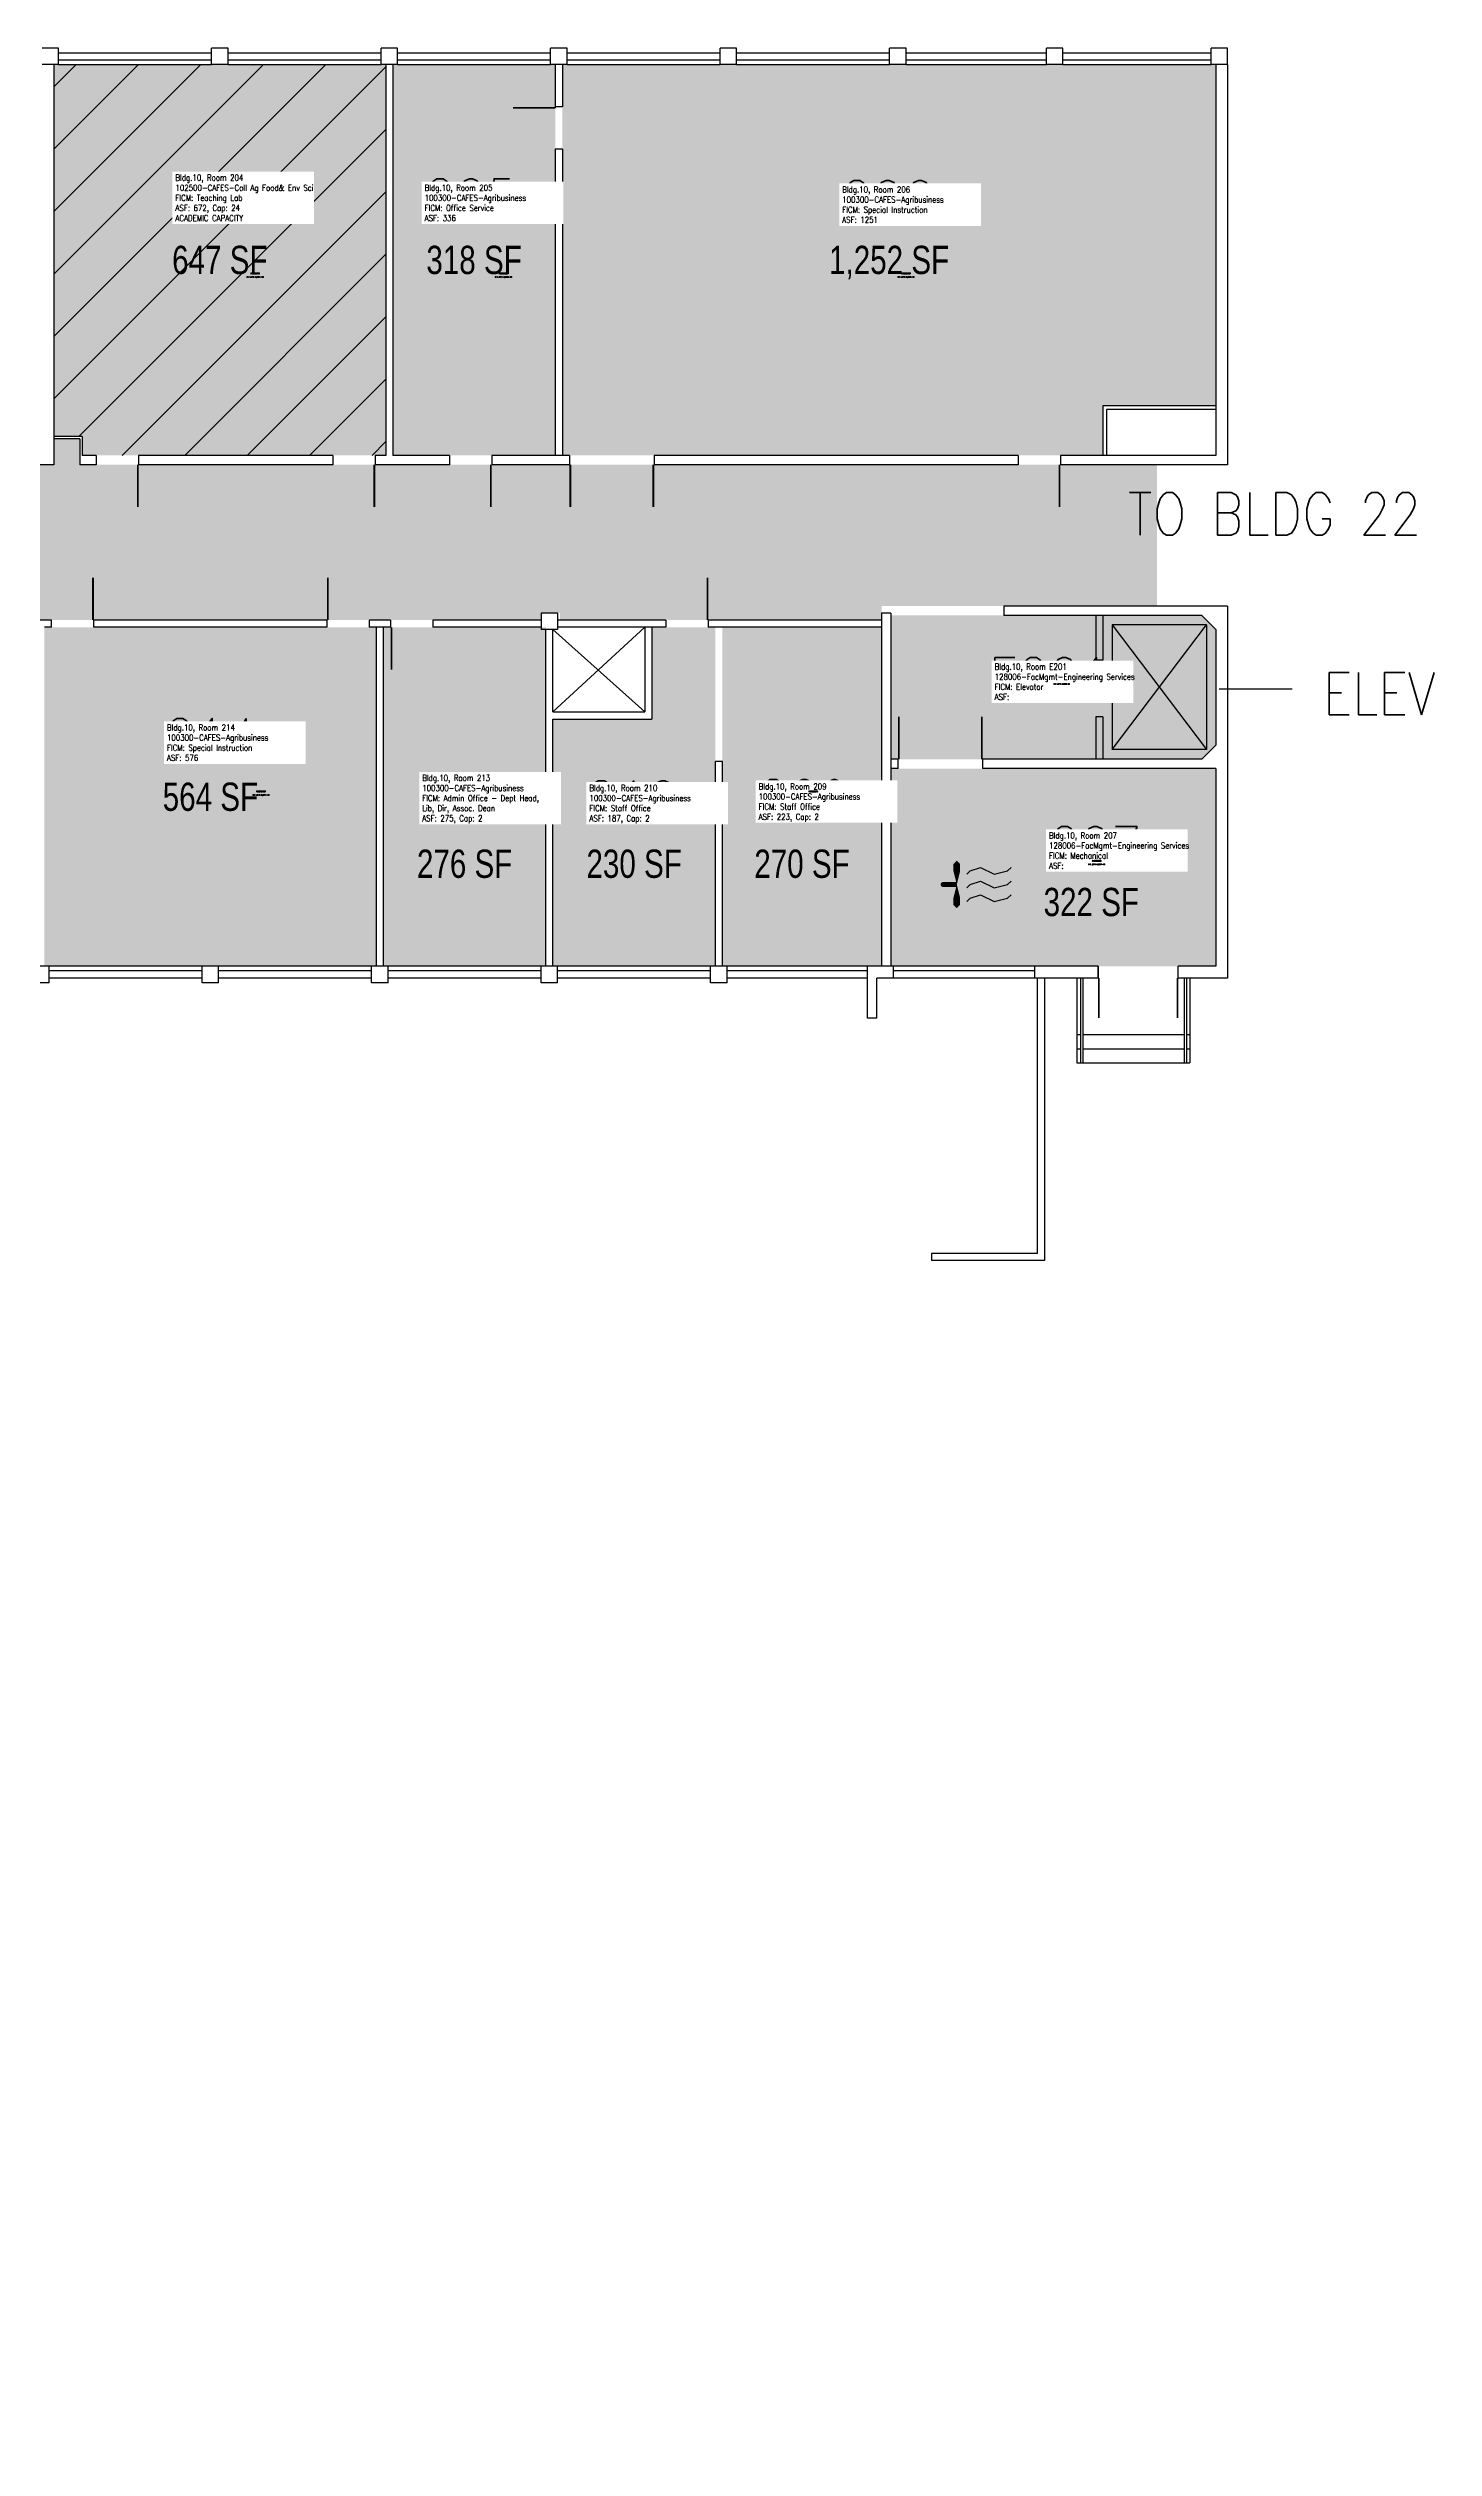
# Model space of a CAD drawing. Header units: inches. Extents: x -43 to 2568, y -133 to 3961.
# Drawn here: x 1390 to 2568, y 1882 to 3921 of the extents above; entities that cross this region are included whole.
import ezdxf
from ezdxf.enums import TextEntityAlignment as Align

# ---------------------------------------------------------------- set-up
doc = ezdxf.new("R2010")
doc.units = ezdxf.units.IN
doc.header["$LTSCALE"] = 0.25
doc.header["$MEASUREMENT"] = 0
doc.layers.get('0').update_dxf_attribs({"linetype": 'CONTINUOUS'})
for name, color, linetype in [('A-DOOR', 2, 'CONTINUOUS'), ('A-FLOR', 3, 'CONTINUOUS'), ('A-GLAZ', 1, 'CONTINUOUS'), ('A-GLAZ-SILL', 2, 'CONTINUOUS'), ('A-IDEN-CNUM', 7, 'CONTINUOUS'), ('A-IDEN-ICON', 4, 'CONTINUOUS'), ('A-IDEN-RNUM', 7, 'CONTINUOUS'), ('A-IDEN-SNUM', 4, 'CONTINUOUS'), ('A-IDEN-VNUM', 4, 'CONTINUOUS'), ('A-SITE', 3, 'CONTINUOUS'), ('A-WALL', 5, 'CONTINUOUS'), ('AREA-TEXT', 3, 'CONTINUOUS'), ('Rooms-Capacity', 4, 'CONTINUOUS'), ('Rooms-Category-Color', 7, 'CONTINUOUS'), ('Rooms-College-Color', 7, 'CONTINUOUS'), ('Rooms-Department-Color', 7, 'CONTINUOUS'), ('Rooms-Division-Color', 7, 'CONTINUOUS'), ('Rooms-Information', 7, 'CONTINUOUS')]:
    doc.layers.add(name, color=color, linetype=linetype)
doc.styles.add('AREA', font='arial.ttf', dxfattribs={"width": 0.75, "height": 24})
doc.styles.add('ROOMSNUMBER', font='txt.shx', dxfattribs={"height": 0.03})
doc.styles.add('ROOMVNUMBER', font='simplex.shx', dxfattribs={"width": 0.85})

# ---------------------------------------------------------------- blocks, each defined once
blk = doc.blocks.new('CPMECH')
at = {"color": 0, "linetype": 'ByBlock'}
for p, q in [((0.005, 0.025), (0.015, 0.035)), ((0.015, 0.035), (0.045, 0.045)), ((0.015, -0.005), (0.045, 0.005)), ((0.045, 0.045), (0.085, 0.025)), ((0.045, 0.005), (0.085, -0.015)), ((0.085, 0.025), (0.125, 0.035)), ((0.125, 0.035), (0.135, 0.045)), ((0.125, -0.005), (0.135, 0.005)), ((0.005, -0.015), (0.015, -0.005)), ((0.005, -0.055), (0.015, -0.045)), ((0.015, -0.045), (0.045, -0.035)), ((0.045, -0.035), (0.085, -0.055)), ((0.085, -0.015), (0.125, -0.005)), ((0.085, -0.055), (0.125, -0.045)), ((0.125, -0.045), (0.135, -0.035))]:
    blk.add_line(p, q, dxfattribs=at)
for points in [[(-0.025, -0.005, 0, 0.02, 0), (-0.025, 0.035, 0.02, 0.02, 0), (-0.025, 0.055, 0.02, 0, 0), (-0.025, 0.065, 0, 0, 0)], [(-0.025, -0.005, 0, 0.02, 0), (-0.025, -0.045, 0.02, 0.02, 0), (-0.025, -0.065, 0.02, 0, 0), (-0.025, -0.075, 0, 0, 0)]]:
    blk.add_lwpolyline(points, format="xyseb", dxfattribs=at)
at = {"color": 0, "linetype": 'ByBlock', "const_width": 0.015}
blk.add_lwpolyline([(-0.025, -0.005), (-0.065, -0.005)], dxfattribs=at)
at = {"color": 0, "linetype": 'ByBlock', "const_width": 0.0075}
blk.add_lwpolyline([(-0.0682, -0.0069, 1), (-0.0618, -0.0031, 1)], format="xyb", close=True, dxfattribs=at)

msp = doc.modelspace()

# ---------------------------------------------------------------- hatches: boundary and pattern name
at = {"layer": 'Rooms-Capacity'}
h = msp.add_hatch(dxfattribs=at)
h.set_pattern_fill('ANSI31', color=256, scale=300, style=0)
h.paths.add_polyline_path([(1677, 3574.5), (1677, 3906.5), (1673, 3906.5), (1543, 3906.5), (1529, 3906.5), (1399, 3906.5), (1395, 3906.5), (1395, 3590.5), (1419, 3590.5), (1419, 3574.5)])
at = {"layer": 'Rooms-Category-Color', "true_color": 0xe3f498}
for points in [[(1677, 3574.5), (1677, 3906.5), (1673, 3906.5), (1543, 3906.5), (1529, 3906.5), (1399, 3906.5), (1395, 3906.5), (1395, 3590.5), (1419, 3590.5), (1419, 3574.5)], [(2286.2, 3574.5), (2286.2, 3616.5), (2382.2, 3616.5), (2382.2, 3906.5), (2378.2, 3906.5), (2252.2, 3906.5), (2238.2, 3906.5), (2119, 3906.5), (2105, 3906.5), (1975, 3906.5), (1961, 3906.5), (1831, 3906.5), (1827, 3906.5), (1827, 3574.5)], [(1387, 3428.5), (1387, 3140.5), (1391, 3140.5), (1521, 3140.5), (1535, 3140.5), (1665, 3140.5), (1669, 3140.5), (1669, 3428.5)]]:
    msp.add_hatch(color=61, dxfattribs=at).paths.add_polyline_path(points)
at = {"layer": 'Rooms-Category-Color', "true_color": 0xfa9ba3}
for points in [[(1683, 3574.5), (1821, 3574.5), (1821, 3906.5), (1817, 3906.5), (1687, 3906.5), (1683, 3906.5)], [(1813, 3428.3), (1723, 3428.5), (1675, 3428.5), (1675, 3140.5), (1679, 3140.5), (1809, 3140.5), (1813, 3140.5), (1813, 3350.5)], [(1903, 3350.5), (1819, 3350.5), (1819, 3140.5), (1823, 3140.5), (1953, 3140.5), (1957, 3140.5), (1957, 3428.5), (1903, 3428.5)], [(2098.2, 3428.5), (2008.2, 3428.5), (1963, 3428.5), (1963, 3140.5), (2098.2, 3140.5), (2098.2, 3350.5)]]:
    msp.add_hatch(color=241, dxfattribs=at).paths.add_polyline_path(points)
at = {"layer": 'Rooms-Category-Color', "true_color": 0xadadad}
for points in [[(313, 1578.5), (313, 1957.5), (313, 2642.5), (313, 3298.5), (333, 3298.5), (333, 3434.5), (449, 3434.5), (525, 3434.5), (766, 3434.5), (1809, 3434.5), (1809, 3440.5), (1825, 3440.5), (1825, 3434.5), (2098.2, 3434.5), (2098.2, 3446.5), (2332.2, 3446.5), (2332.2, 3566.5), (1417, 3566.5), (1417, 3588.5), (1395, 3588.5), (1395, 3566.5), (1160.1, 3566.5), (693, 3566.5), (248, 3566.5), (248, 3711.5), (197, 3711.5), (197, 3042.5), (183, 3042.5), (183, 3020.5), (197, 3020.5), (197, 2774.5), (197, 2774.5), (197, 2465.6), (197, 2321.7), (197, 2177.6), (197, 2033.6), (197, 1926.3), (197, 1308.5), (197, 865.2), (197, 720.5), (197, 575.8), (197, 432.5), (197, 289.2), (197, 151), (197, 83), (197, 6), (313, 6), (313, 738.5)], [(2106.2, 3316.4), (2370.2, 3316.4), (2382.2, 3328.4), (2382.2, 3426.5), (2370.2, 3438.5), (2106.2, 3438.5)], [(2382.2, 3140.5), (2382.2, 3308.4), (2106.2, 3308.4), (2106.2, 3140.5), (2108.2, 3140.5), (2228.2, 3140.5)]]:
    msp.add_hatch(color=253, dxfattribs=at).paths.add_polyline_path(points)
at = {"layer": 'Rooms-College-Color', "true_color": 0xe3c5e1}
for points in [[(1677, 3574.5), (1677, 3906.5), (1673, 3906.5), (1543, 3906.5), (1529, 3906.5), (1399, 3906.5), (1395, 3906.5), (1395, 3590.5), (1419, 3590.5), (1419, 3574.5)], [(1683, 3574.5), (1821, 3574.5), (1821, 3906.5), (1817, 3906.5), (1687, 3906.5), (1683, 3906.5)], [(2286.2, 3574.5), (2286.2, 3616.5), (2382.2, 3616.5), (2382.2, 3906.5), (2378.2, 3906.5), (2252.2, 3906.5), (2238.2, 3906.5), (2119, 3906.5), (2105, 3906.5), (1975, 3906.5), (1961, 3906.5), (1831, 3906.5), (1827, 3906.5), (1827, 3574.5)], [(1387, 3428.5), (1387, 3140.5), (1391, 3140.5), (1521, 3140.5), (1535, 3140.5), (1665, 3140.5), (1669, 3140.5), (1669, 3428.5)], [(1813, 3428.3), (1723, 3428.5), (1675, 3428.5), (1675, 3140.5), (1679, 3140.5), (1809, 3140.5), (1813, 3140.5), (1813, 3350.5)], [(1903, 3350.5), (1819, 3350.5), (1819, 3140.5), (1823, 3140.5), (1953, 3140.5), (1957, 3140.5), (1957, 3428.5), (1903, 3428.5)], [(2098.2, 3428.5), (2008.2, 3428.5), (1963, 3428.5), (1963, 3140.5), (2098.2, 3140.5), (2098.2, 3350.5)]]:
    msp.add_hatch(color=254, dxfattribs=at).paths.add_polyline_path(points)
at = {"layer": 'Rooms-College-Color', "true_color": 0xadadad}
for points in [[(313, 1578.5), (313, 1957.5), (313, 2642.5), (313, 3298.5), (333, 3298.5), (333, 3434.5), (449, 3434.5), (525, 3434.5), (766, 3434.5), (1809, 3434.5), (1809, 3440.5), (1825, 3440.5), (1825, 3434.5), (2098.2, 3434.5), (2098.2, 3446.5), (2332.2, 3446.5), (2332.2, 3566.5), (1417, 3566.5), (1417, 3588.5), (1395, 3588.5), (1395, 3566.5), (1160.1, 3566.5), (693, 3566.5), (248, 3566.5), (248, 3711.5), (197, 3711.5), (197, 3042.5), (183, 3042.5), (183, 3020.5), (197, 3020.5), (197, 2774.5), (197, 2774.5), (197, 2465.6), (197, 2321.7), (197, 2177.6), (197, 2033.6), (197, 1926.3), (197, 1308.5), (197, 865.2), (197, 720.5), (197, 575.8), (197, 432.5), (197, 289.2), (197, 151), (197, 83), (197, 6), (313, 6), (313, 738.5)], [(2106.2, 3316.4), (2370.2, 3316.4), (2382.2, 3328.4), (2382.2, 3426.5), (2370.2, 3438.5), (2106.2, 3438.5)], [(2382.2, 3140.5), (2382.2, 3308.4), (2106.2, 3308.4), (2106.2, 3140.5), (2108.2, 3140.5), (2228.2, 3140.5)]]:
    msp.add_hatch(color=253, dxfattribs=at).paths.add_polyline_path(points)
at = {"layer": 'Rooms-Department-Color', "true_color": 0xe3c5e1}
for points in [[(1677, 3574.5), (1677, 3906.5), (1673, 3906.5), (1543, 3906.5), (1529, 3906.5), (1399, 3906.5), (1395, 3906.5), (1395, 3590.5), (1419, 3590.5), (1419, 3574.5)], [(1683, 3574.5), (1821, 3574.5), (1821, 3906.5), (1817, 3906.5), (1687, 3906.5), (1683, 3906.5)], [(2286.2, 3574.5), (2286.2, 3616.5), (2382.2, 3616.5), (2382.2, 3906.5), (2378.2, 3906.5), (2252.2, 3906.5), (2238.2, 3906.5), (2119, 3906.5), (2105, 3906.5), (1975, 3906.5), (1961, 3906.5), (1831, 3906.5), (1827, 3906.5), (1827, 3574.5)], [(1387, 3428.5), (1387, 3140.5), (1391, 3140.5), (1521, 3140.5), (1535, 3140.5), (1665, 3140.5), (1669, 3140.5), (1669, 3428.5)], [(1813, 3428.3), (1723, 3428.5), (1675, 3428.5), (1675, 3140.5), (1679, 3140.5), (1809, 3140.5), (1813, 3140.5), (1813, 3350.5)], [(1903, 3350.5), (1819, 3350.5), (1819, 3140.5), (1823, 3140.5), (1953, 3140.5), (1957, 3140.5), (1957, 3428.5), (1903, 3428.5)], [(2098.2, 3428.5), (2008.2, 3428.5), (1963, 3428.5), (1963, 3140.5), (2098.2, 3140.5), (2098.2, 3350.5)]]:
    msp.add_hatch(color=254, dxfattribs=at).paths.add_polyline_path(points)
at = {"layer": 'Rooms-Department-Color', "true_color": 0xacacac}
for points in [[(313, 1578.5), (313, 1957.5), (313, 2642.5), (313, 3298.5), (333, 3298.5), (333, 3434.5), (449, 3434.5), (525, 3434.5), (766, 3434.5), (1809, 3434.5), (1809, 3440.5), (1825, 3440.5), (1825, 3434.5), (2098.2, 3434.5), (2098.2, 3446.5), (2332.2, 3446.5), (2332.2, 3566.5), (1417, 3566.5), (1417, 3588.5), (1395, 3588.5), (1395, 3566.5), (1160.1, 3566.5), (693, 3566.5), (248, 3566.5), (248, 3711.5), (197, 3711.5), (197, 3042.5), (183, 3042.5), (183, 3020.5), (197, 3020.5), (197, 2774.5), (197, 2774.5), (197, 2465.6), (197, 2321.7), (197, 2177.6), (197, 2033.6), (197, 1926.3), (197, 1308.5), (197, 865.2), (197, 720.5), (197, 575.8), (197, 432.5), (197, 289.2), (197, 151), (197, 83), (197, 6), (313, 6), (313, 738.5)], [(2106.2, 3316.4), (2370.2, 3316.4), (2382.2, 3328.4), (2382.2, 3426.5), (2370.2, 3438.5), (2106.2, 3438.5)], [(2382.2, 3140.5), (2382.2, 3308.4), (2106.2, 3308.4), (2106.2, 3140.5), (2108.2, 3140.5), (2228.2, 3140.5)]]:
    msp.add_hatch(color=253, dxfattribs=at).paths.add_polyline_path(points)
at = {"layer": 'Rooms-Division-Color', "true_color": 0xe3c5e1}
for points in [[(1677, 3574.5), (1677, 3906.5), (1673, 3906.5), (1543, 3906.5), (1529, 3906.5), (1399, 3906.5), (1395, 3906.5), (1395, 3590.5), (1419, 3590.5), (1419, 3574.5)], [(1683, 3574.5), (1821, 3574.5), (1821, 3906.5), (1817, 3906.5), (1687, 3906.5), (1683, 3906.5)], [(2286.2, 3574.5), (2286.2, 3616.5), (2382.2, 3616.5), (2382.2, 3906.5), (2378.2, 3906.5), (2252.2, 3906.5), (2238.2, 3906.5), (2119, 3906.5), (2105, 3906.5), (1975, 3906.5), (1961, 3906.5), (1831, 3906.5), (1827, 3906.5), (1827, 3574.5)], [(1387, 3428.5), (1387, 3140.5), (1391, 3140.5), (1521, 3140.5), (1535, 3140.5), (1665, 3140.5), (1669, 3140.5), (1669, 3428.5)], [(1813, 3428.3), (1723, 3428.5), (1675, 3428.5), (1675, 3140.5), (1679, 3140.5), (1809, 3140.5), (1813, 3140.5), (1813, 3350.5)], [(1903, 3350.5), (1819, 3350.5), (1819, 3140.5), (1823, 3140.5), (1953, 3140.5), (1957, 3140.5), (1957, 3428.5), (1903, 3428.5)], [(2098.2, 3428.5), (2008.2, 3428.5), (1963, 3428.5), (1963, 3140.5), (2098.2, 3140.5), (2098.2, 3350.5)]]:
    msp.add_hatch(color=254, dxfattribs=at).paths.add_polyline_path(points)
at = {"layer": 'Rooms-Division-Color', "true_color": 0xadadad}
for points in [[(313, 1578.5), (313, 1957.5), (313, 2642.5), (313, 3298.5), (333, 3298.5), (333, 3434.5), (449, 3434.5), (525, 3434.5), (766, 3434.5), (1809, 3434.5), (1809, 3440.5), (1825, 3440.5), (1825, 3434.5), (2098.2, 3434.5), (2098.2, 3446.5), (2332.2, 3446.5), (2332.2, 3566.5), (1417, 3566.5), (1417, 3588.5), (1395, 3588.5), (1395, 3566.5), (1160.1, 3566.5), (693, 3566.5), (248, 3566.5), (248, 3711.5), (197, 3711.5), (197, 3042.5), (183, 3042.5), (183, 3020.5), (197, 3020.5), (197, 2774.5), (197, 2774.5), (197, 2465.6), (197, 2321.7), (197, 2177.6), (197, 2033.6), (197, 1926.3), (197, 1308.5), (197, 865.2), (197, 720.5), (197, 575.8), (197, 432.5), (197, 289.2), (197, 151), (197, 83), (197, 6), (313, 6), (313, 738.5)], [(2106.2, 3316.4), (2370.2, 3316.4), (2382.2, 3328.4), (2382.2, 3426.5), (2370.2, 3438.5), (2106.2, 3438.5)], [(2382.2, 3140.5), (2382.2, 3308.4), (2106.2, 3308.4), (2106.2, 3140.5), (2108.2, 3140.5), (2228.2, 3140.5)]]:
    msp.add_hatch(color=253, dxfattribs=at).paths.add_polyline_path(points)

# ---------------------------------------------------------------- linework, layer by layer
at = {"layer": 'A-DOOR'}
for points in [[(1821, 3869.7, 1.5, 1.5, 0), (1785, 3869.7, 0, 0, 0), (1785, 3870.5, 0, 0, 0.414214), (1821, 3834.5, 0, 0, 0.414214)], [(1466.3, 3566.5, 1.5, 1.5, 0), (1466.3, 3530.5, 0, 0, 0), (1467, 3530.5, 0, 0, -0.414214), (1431, 3566.5, 0, 0, -0.414214)], [(1667.3, 3566.5, 1.5, 1.5, 0), (1667.3, 3530.5, 0, 0, 0), (1668, 3530.5, 0, 0, -0.414214), (1632, 3566.5, 0, 0, -0.414214)], [(1766.3, 3566.5, 1.5, 1.5, 0), (1766.3, 3530.5, 0, 0, 0), (1767, 3530.5, 0, 0, -0.414214), (1731, 3566.5, 0, 0, -0.414214)], [(1833.8, 3566.5, 1.5, 1.5, 0), (1833.8, 3530.5, 0, 0, 0), (1833, 3530.5, 0, 0, 0.414214), (1869, 3566.5, 0, 0, 0.414214)], [(1904.3, 3566.5, 1.5, 1.5, 0), (1904.3, 3530.5, 0, 0, 0), (1905, 3530.5, 0, 0, -0.414214), (1869, 3566.5, 0, 0, -0.414214)], [(2249.4, 3566.5, 1.5, 1.5, 0), (2249.4, 3530.5, 0, 0, 0), (2250.2, 3530.5, 0, 0, -0.414214), (2214.2, 3566.5, 0, 0, -0.414214)], [(1428.3, 3434.5, 1.5, 1.5, 0), (1428.3, 3470.5, 0, 0, 0), (1429, 3470.5, 0, 0, 0.414214), (1393, 3434.5, 0, 0, 0.414214)], [(1627.8, 3434.5, 1.5, 1.5, 0), (1627.8, 3470.5, 0, 0, 0), (1627, 3470.5, 0, 0, -0.414214), (1663, 3434.5, 0, 0, -0.414214)], [(1950.3, 3434.5, 1.5, 1.5, 0), (1950.3, 3470.5, 0, 0, 0), (1951, 3470.5, 0, 0, 0.414214), (1915, 3434.5, 0, 0, 0.414214)], [(1681.8, 3428.5, 1.5, 1.5, 0), (1681.8, 3392.5, 0, 0, 0), (1681, 3392.5, 0, 0, 0.414214), (1717, 3428.5, 0, 0, 0.414214)], [(2112.9, 3316.4, 1.5, 1.5, 0), (2112.9, 3352.4, 0, 0, 0), (2112.2, 3352.4, 0, 0, -0.414214), (2148.2, 3316.4, 0, 0, -0.414214)], [(2183.4, 3316.4, 1.5, 1.5, 0), (2183.4, 3352.4, 0, 0, 0), (2184.2, 3352.4, 0, 0, 0.414214), (2148.2, 3316.4, 0, 0, 0.414214)], [(2282.9, 3130.5, 1.42, 1.42, 0), (2282.9, 3096.5, 0, 0, 0), (2282.2, 3096.5, 0, 0, 0.414214), (2316.2, 3130.5, 0, 0, 0.414214)], [(2349.5, 3130.5, 1.42, 1.42, 0), (2349.5, 3096.5, 0, 0, 0), (2350.2, 3096.5, 0, 0, -0.414214), (2316.2, 3130.5, 0, 0, -0.414214)]]:
    msp.add_lwpolyline(points, format="xyseb", dxfattribs=at)
at = {"layer": 'A-FLOR'}
for p, q in [((1897, 3428.5), (1819, 3356.5)), ((1897, 3356.5), (1819, 3426.5)), ((2374.2, 3430.4), (2294.2, 3430.4)), ((2294.2, 3430.4), (2294.2, 3324.5)), ((2294.2, 3430.4), (2374.2, 3324.5)), ((2294.2, 3324.5), (2374.2, 3430.4)), ((2374.2, 3430.4), (2374.2, 3324.5)), ((2374.2, 3324.5), (2294.2, 3324.5)), ((2264.2, 3130.5), (2264.2, 3058.5)), ((2267.2, 3130.5), (2267.2, 3058.5)), ((2269.2, 3130.5), (2269.2, 3058.5)), ((2355.2, 3130.5), (2355.2, 3058.5)), ((2357.2, 3130.5), (2357.2, 3058.5)), ((2360.2, 3130.5), (2360.2, 3058.5)), ((2264.2, 3082.5), (2267.2, 3082.5)), ((2269.2, 3082.5), (2355.2, 3082.5)), ((2357.2, 3082.5), (2360.2, 3082.5)), ((2264.2, 3070.5), (2267.2, 3070.5)), ((2264.2, 3058.5), (2360.2, 3058.5)), ((2269.2, 3070.5), (2355.2, 3070.5)), ((2357.2, 3070.5), (2360.2, 3070.5))]:
    msp.add_line(p, q, dxfattribs=at)
at = {"layer": 'A-GLAZ'}
for p, q in [((1399, 3910.5), (1529, 3910.5)), ((1543, 3910.5), (1673, 3910.5)), ((1687, 3910.5), (1817, 3910.5)), ((1831, 3910.5), (1961, 3910.5)), ((1975, 3910.5), (2105, 3910.5)), ((2119, 3910.5), (2238.2, 3910.5)), ((2252.2, 3910.5), (2378.2, 3910.5)), ((1521, 3136.5), (1391, 3136.5)), ((1665, 3136.5), (1535, 3136.5)), ((1809, 3136.5), (1679, 3136.5)), ((1953, 3136.5), (1823, 3136.5)), ((2086.2, 3136.5), (1967, 3136.5)), ((2228.2, 3136.5), (2108.2, 3136.5))]:
    msp.add_line(p, q, dxfattribs=at)
at = {"layer": 'A-GLAZ-SILL'}
for p, q in [((1399, 3916.5), (1529, 3916.5)), ((1543, 3916.5), (1673, 3916.5)), ((1687, 3916.5), (1817, 3916.5)), ((1831, 3916.5), (1961, 3916.5)), ((1975, 3916.5), (2105, 3916.5)), ((2119, 3916.5), (2238.2, 3916.5)), ((2252.2, 3916.5), (2378.2, 3916.5)), ((1399, 3906.5), (1529, 3906.5)), ((1543, 3906.5), (1673, 3906.5)), ((1687, 3906.5), (1817, 3906.5)), ((1831, 3906.5), (1961, 3906.5)), ((1975, 3906.5), (2105, 3906.5)), ((2119, 3906.5), (2238.2, 3906.5)), ((2252.2, 3906.5), (2378.2, 3906.5)), ((1521, 3140.5), (1391, 3140.5)), ((1665, 3140.5), (1535, 3140.5)), ((1809, 3140.5), (1679, 3140.5)), ((1953, 3140.5), (1823, 3140.5)), ((2086.2, 3140.5), (1967, 3140.5)), ((2228.2, 3140.5), (2108.2, 3140.5)), ((1521, 3130.5), (1391, 3130.5)), ((1665, 3130.5), (1535, 3130.5)), ((1809, 3130.5), (1679, 3130.5)), ((1953, 3130.5), (1823, 3130.5)), ((2086.2, 3130.5), (1967, 3130.5)), ((2228.2, 3130.5), (2108.2, 3130.5))]:
    msp.add_line(p, q, dxfattribs=at)
at = {"layer": 'A-IDEN-VNUM'}
msp.add_line((2447, 3376), (2385, 3376), dxfattribs=at)
at = {"layer": 'A-WALL'}
for p, q in [((1399, 3920.5), (1385, 3920.5)), ((1399, 3906.5), (1399, 3920.5)), ((1529, 3906.5), (1529, 3920.5)), ((1543, 3920.5), (1529, 3920.5)), ((1543, 3906.5), (1543, 3920.5)), ((1673, 3906.5), (1673, 3920.5)), ((1687, 3920.5), (1673, 3920.5)), ((1687, 3906.5), (1687, 3920.5)), ((1817, 3906.5), (1817, 3920.5)), ((1831, 3920.5), (1817, 3920.5)), ((1831, 3906.5), (1831, 3920.5)), ((1961, 3906.5), (1961, 3920.5)), ((1975, 3920.5), (1961, 3920.5)), ((1975, 3906.5), (1975, 3920.5)), ((2105, 3906.5), (2105, 3920.5)), ((2119, 3920.5), (2105, 3920.5)), ((2119, 3906.5), (2119, 3920.5)), ((2252.2, 3920.5), (2238.2, 3920.5)), ((2238.2, 3906.5), (2238.2, 3920.5)), ((2252.2, 3906.5), (2252.2, 3920.5)), ((2378.2, 3906.5), (2378.2, 3920.5)), ((2392.2, 3920.5), (2378.2, 3920.5)), ((2392.2, 3906.5), (2392.2, 3920.5)), ((1399, 3906.5), (1385, 3906.5)), ((1395, 3906.5), (1395, 3566.5)), ((1543, 3906.5), (1529, 3906.5)), ((1687, 3906.5), (1673, 3906.5)), ((1677, 3906.5), (1677, 3574.5)), ((1683, 3906.5), (1683, 3574.5)), ((1831, 3906.5), (1817, 3906.5)), ((1821, 3906.5), (1821, 3869.7)), ((1827, 3906.5), (1827, 3870.5)), ((1975, 3906.5), (1961, 3906.5)), ((2119, 3906.5), (2105, 3906.5)), ((2252.2, 3906.5), (2238.2, 3906.5)), ((2392.2, 3906.5), (2378.2, 3906.5)), ((2382.2, 3906.5), (2382.2, 3574.5)), ((2392.2, 3906.5), (2392.2, 3566.5)), ((1827, 3870.5), (1821, 3870.5)), ((1827, 3834.5), (1821, 3834.5)), ((1821, 3834.5), (1821, 3574.5)), ((1827, 3834.5), (1827, 3574.5)), ((2286.2, 3616.5), (2286.2, 3574.5)), ((2382.2, 3616.5), (2286.2, 3616.5)), ((2382.2, 3613.5), (2289.2, 3613.5)), ((2289.2, 3613.5), (2289.2, 3574.5)), ((1419, 3590.5), (1395, 3590.5)), ((1417, 3588.5), (1395, 3588.5)), ((1417, 3588.5), (1417, 3566.5)), ((1419, 3590.5), (1419, 3574.5)), ((1431, 3574.5), (1419, 3574.5)), ((1431, 3574.5), (1431, 3566.5)), ((1467, 3574.5), (1467, 3566.5)), ((1632, 3574.5), (1467, 3574.5)), ((1632, 3574.5), (1632, 3566.5)), ((1668, 3574.5), (1668, 3566.5)), ((1677, 3574.5), (1668, 3574.5)), ((1731, 3574.5), (1683, 3574.5)), ((1731, 3574.5), (1731, 3566.5)), ((1767, 3574.5), (1767, 3566.5)), ((1833, 3574.5), (1767, 3574.5)), ((1833, 3574.5), (1833, 3566.5)), ((1905, 3574.5), (1905, 3566.5)), ((2214.2, 3574.5), (1905, 3574.5)), ((2214.2, 3574.5), (2214.2, 3566.5)), ((2382.2, 3574.5), (2250.2, 3574.5)), ((2250.2, 3574.5), (2250.2, 3566.5)), ((1395, 3566.5), (1354.7, 3566.5)), ((1431, 3566.5), (1417, 3566.5)), ((1632, 3566.5), (1467, 3566.5)), ((1731, 3566.5), (1668, 3566.5)), ((1833, 3566.5), (1767, 3566.5)), ((2214.2, 3566.5), (1905, 3566.5)), ((2392.2, 3566.5), (2250.2, 3566.5)), ((2392.2, 3446.5), (2202.2, 3446.5)), ((2202.2, 3446.5), (2202.2, 3438.5)), ((2392.2, 3446.5), (2392.2, 3130.5)), ((1393, 3434.5), (1375, 3434.5)), ((1393, 3428.5), (1387, 3428.5)), ((1393, 3428.5), (1393, 3434.5)), ((1429, 3428.5), (1429, 3434.5)), ((1627, 3434.5), (1429, 3434.5)), ((1627, 3428.5), (1429, 3428.5)), ((1627, 3434.5), (1627, 3428.5)), ((1663, 3434.5), (1663, 3428.5)), ((1681, 3434.5), (1663, 3434.5)), ((1681, 3428.5), (1663, 3428.5)), ((1669, 3140.5), (1669, 3428.5)), ((1675, 3140.5), (1675, 3428.5)), ((1681, 3434.5), (1681, 3428.5)), ((1809, 3434.5), (1717, 3434.5)), ((1717, 3434.5), (1717, 3428.5)), ((1809, 3428.5), (1717, 3428.5)), ((1823, 3440.5), (1809, 3440.5)), ((1809, 3440.5), (1809, 3426.5)), ((1823, 3426.5), (1809, 3426.5)), ((1813, 3140.5), (1813, 3426.5)), ((1819, 3356.5), (1819, 3426.5)), ((1823, 3440.5), (1823, 3426.5)), ((1915, 3434.5), (1823, 3434.5)), ((1915, 3428.5), (1823, 3428.5)), ((1897, 3428.5), (1897, 3356.5)), ((1903, 3428.5), (1903, 3350.5)), ((1915, 3434.5), (1915, 3428.5)), ((1951, 3434.5), (1951, 3428.5)), ((2098.2, 3434.5), (1951, 3434.5)), ((2098.2, 3428.5), (1951, 3428.5)), ((2098.2, 3440.5), (2098.2, 3140.5)), ((2106.2, 3440.5), (2098.2, 3440.5)), ((2106.2, 3440.5), (2106.2, 3140.5)), ((2370.2, 3438.5), (2202.2, 3438.5)), ((2280.2, 3438.5), (2280.2, 3400.4)), ((2286.2, 3438.5), (2286.2, 3400.4)), ((2370.2, 3438.5), (2382.2, 3426.5)), ((2382.2, 3426.5), (2382.2, 3328.4)), ((2286.2, 3400.4), (2280.2, 3400.4)), ((1819, 3356.5), (1897, 3356.5)), ((1819, 3140.5), (1819, 3350.5)), ((1819, 3350.5), (1903, 3350.5)), ((2286.2, 3352.4), (2280.2, 3352.4)), ((2280.2, 3352.4), (2280.2, 3316.4)), ((2286.2, 3352.4), (2286.2, 3316.4)), ((2382.2, 3328.4), (2370.2, 3316.4)), ((1957, 3140.5), (1957, 3314.5)), ((1963, 3314.5), (1957, 3314.5)), ((1963, 3140.5), (1963, 3314.5)), ((2112.2, 3316.4), (2106.2, 3316.4)), ((2112.2, 3308.4), (2106.2, 3308.4)), ((2112.2, 3308.4), (2112.2, 3316.4)), ((2370.2, 3316.4), (2184.2, 3316.4)), ((2184.2, 3308.4), (2184.2, 3316.4)), ((2382.2, 3308.4), (2184.2, 3308.4)), ((2382.2, 3308.4), (2382.2, 3140.5)), ((1391, 3140.5), (1377, 3140.5)), ((1391, 3126.5), (1391, 3140.5)), ((1535, 3140.5), (1521, 3140.5)), ((1521, 3126.5), (1521, 3140.5)), ((1535, 3126.5), (1535, 3140.5)), ((1679, 3140.5), (1665, 3140.5)), ((1665, 3126.5), (1665, 3140.5)), ((1679, 3126.5), (1679, 3140.5)), ((1823, 3140.5), (1809, 3140.5)), ((1809, 3126.5), (1809, 3140.5)), ((1823, 3126.5), (1823, 3140.5)), ((1967, 3140.5), (1953, 3140.5)), ((1953, 3126.5), (1953, 3140.5)), ((1967, 3126.5), (1967, 3140.5)), ((2086.2, 3096.5), (2086.2, 3140.5)), ((2108.2, 3140.5), (2086.2, 3140.5)), ((2108.2, 3140.5), (2108.2, 3130.5)), ((2228.2, 3140.5), (2228.2, 3130.5)), ((2282.2, 3140.5), (2228.2, 3140.5)), ((2282.2, 3140.5), (2282.2, 3130.5)), ((2282.2, 3130.5), (2282.2, 3140.5)), ((2382.2, 3140.5), (2350.2, 3140.5)), ((2350.2, 3130.5), (2350.2, 3140.5)), ((1391, 3126.5), (1377, 3126.5)), ((1535, 3126.5), (1521, 3126.5)), ((1679, 3126.5), (1665, 3126.5)), ((1823, 3126.5), (1809, 3126.5)), ((1967, 3126.5), (1953, 3126.5)), ((2094.2, 3096.5), (2094.2, 3130.5)), ((2108.2, 3130.5), (2094.2, 3130.5)), ((2282.2, 3130.5), (2228.2, 3130.5)), ((2230.5, 3130.5), (2230.5, 2896.5)), ((2236.5, 3130.5), (2236.5, 2890.5)), ((2392.2, 3130.5), (2350.2, 3130.5)), ((2094.2, 3096.5), (2086.2, 3096.5)), ((2230.5, 2896.5), (2140.5, 2896.5)), ((2140.5, 2896.5), (2140.5, 2890.5)), ((2236.5, 2890.5), (2140.5, 2890.5))]:
    msp.add_line(p, q, dxfattribs=at)

# ---------------------------------------------------------------- block references
at = {"layer": 'A-IDEN-ICON', "xscale": 288, "yscale": 288, "zscale": 288}
msp.add_blockref('CPMECH', (2169.3, 3211.4), dxfattribs=at)

# ---------------------------------------------------------------- texts
at = {"layer": 'A-IDEN-CNUM', "style": 'ROOMSNUMBER', "width": 0.85}
for s, height, p in [('CAD #010-0_0204-00', 1, (1566, 3726)), ('CAD #010-0_0205-00', 1, (1777, 3726)), ('CAD #010-0_0206-00', 1, (2119, 3726)), ('CAD #010-0_S203-00', 0.96, (2251.3, 3380.3)), ('CAD #010-0_0214-00', 1, (1571, 3286)), ('CAD #010-0_0213-00', 1, (1761.2, 3286)), ('CAD #010-0_0210-00', 1, (1903.2, 3286)), ('CAD #010-0_0209-00', 1, (2040.2, 3286))]:
    msp.add_text(s, height=height, dxfattribs=at).set_placement(p, align=Align.MIDDLE_CENTER)
msp.add_text('CAD #010-0_0207-00', height=1, dxfattribs=at).set_placement((2281, 3227), align=Align.MIDDLE)
at = {"layer": 'A-IDEN-RNUM', "style": 'ROOMSNUMBER', "width": 0.85}
for s, height, p in [('0204-00', 1, (1566, 3729)), ('0205-00', 1, (1777, 3729)), ('0206-00', 1, (2119, 3729)), ('E201-00', 0.96, (2251.3, 3382.2)), ('0214-00', 1, (1571, 3289)), ('0213-00', 1, (1761.2, 3289)), ('0210-00', 1, (1903.2, 3289)), ('0209-00', 1, (2040.2, 3289))]:
    msp.add_text(s, height=height, dxfattribs=at).set_placement(p, align=Align.MIDDLE_CENTER)
msp.add_text('0207-00', height=1, dxfattribs=at).set_placement((2281, 3230), align=Align.MIDDLE)
at = {"layer": 'A-IDEN-SNUM', "style": 'ROOMSNUMBER', "width": 0.85}
for s, height, p in [('0100020400', 1, (1566, 3729)), ('0100020500', 1, (1777, 3729)), ('0100020600', 1, (2119, 3729)), ('0100E20100', 0.96, (2251.3, 3383.3)), ('0100021400', 1, (1571, 3289)), ('0100021300', 1, (1761.2, 3289)), ('0100021000', 1, (1903.2, 3289)), ('0100020900', 1, (2040.2, 3289))]:
    msp.add_text(s, height=height, dxfattribs=at).set_placement(p, align=Align.MIDDLE_CENTER)
msp.add_text('0100020700', height=1, dxfattribs=at).set_placement((2281, 3230), align=Align.MIDDLE)
at = {"layer": 'A-IDEN-VNUM', "style": 'ROOMVNUMBER', "width": 0.85}
for s, p in [('204', (1538.3, 3791.5)), ('205', (1749.3, 3791.5)), ('206', (2103.4, 3790)), ('E201', (2240.9, 3384.7)), ('ELEV', (2521, 3372)), ('214', (1528.3, 3333)), ('213', (1744.4, 3279.9)), ('210', (1886.4, 3279.9)), ('209', (2032.5, 3281.2)), ('207', (2279.9, 3241.3))]:
    msp.add_text(s, height=36, dxfattribs=at).set_placement(p, align=Align.MIDDLE_CENTER)
at = {"layer": 'A-SITE', "style": 'ROOMVNUMBER', "width": 0.85}
msp.add_text('TO BLDG 22', height=36, dxfattribs=at).set_placement((2432, 3524.8), align=Align.MIDDLE_CENTER)
at = {"layer": 'AREA-TEXT', "style": 'AREA', "width": 0.75}
for s, p in [('647 SF', (1536, 3740.5)), ('318 SF', (1752, 3740.5)), ('1,252 SF', (2104.6, 3740.5)), ('233 SF', (2244.2, 3377.4)), ('564 SF', (1528, 3284.5)), ('276 SF', (1744, 3227.6)), ('230 SF', (1888, 3227.6)), ('270 SF', (2030.6, 3227.6)), ('322 SF', (2276.4, 3195.1))]:
    msp.add_text(s, height=24, dxfattribs=at).set_placement(p, align=Align.MIDDLE_CENTER)

# ---------------------------------------------------------------- next in the draw order: texts
at = {"layer": 'Rooms-Information', "width": 115.2, "attachment_point": 7, "style": 'ROOMVNUMBER', "bg_fill": 3, "box_fill_scale": 1.5, "bg_fill_color": 256, "bg_fill_true_color": 13158600, "bg_fill_transparency": 0}
for s, insert, char_height in [('Bldg.10, Room 204^M^J102500-CAFES-Coll Ag Food& Env Sci^M^JFICM: Teaching Lab^M^JASF: 672, Cap: 24^M^JACADEMIC CAPACITY', (1498.3, 3773.5), 5.1429), ('Bldg.10, Room 205^M^J100300-CAFES-Agribusiness^M^JFICM: Office Service^M^JASF: 336', (1710, 3773.5), 5.143), ('Bldg.10, Room 206^M^J100300-CAFES-Agribusiness^M^JFICM: Special Instruction^M^JASF: 1251', (2064.8, 3772), 5.143), ('Bldg.10, Room E201^M^J128006-FacMgmt-Engineering Services^M^JFICM: Elevator^M^JASF: ', (2194.3, 3366.7), 5.143), ('Bldg.10, Room 214^M^J100300-CAFES-Agribusiness^M^JFICM: Special Instruction^M^JASF: 576', (1491.1, 3315), 5.143), ('Bldg.10, Room 213^M^J100300-CAFES-Agribusiness^M^JFICM: Admin Office - Dept Head, Lib, Dir, Assoc. Dean^M^JASF: 275, Cap: 2', (1708, 3261.9), 5.1429), ('Bldg.10, Room 210^M^J100300-CAFES-Agribusiness^M^JFICM: Staff Office^M^JASF: 187, Cap: 2', (1850, 3261.9), 5.143), ('Bldg.10, Room 209^M^J100300-CAFES-Agribusiness^M^JFICM: Staff Office^M^JASF: 223, Cap: 2', (1993.8, 3263.2), 5.143), ('Bldg.10, Room 207^M^J128006-FacMgmt-Engineering Services^M^JFICM: Mechanical^M^JASF: ', (2240.5, 3223.3), 5.143)]:
    msp.add_mtext(s, dxfattribs=dict(at, insert=insert, char_height=char_height))

doc.saveas('drawing.dxf')
